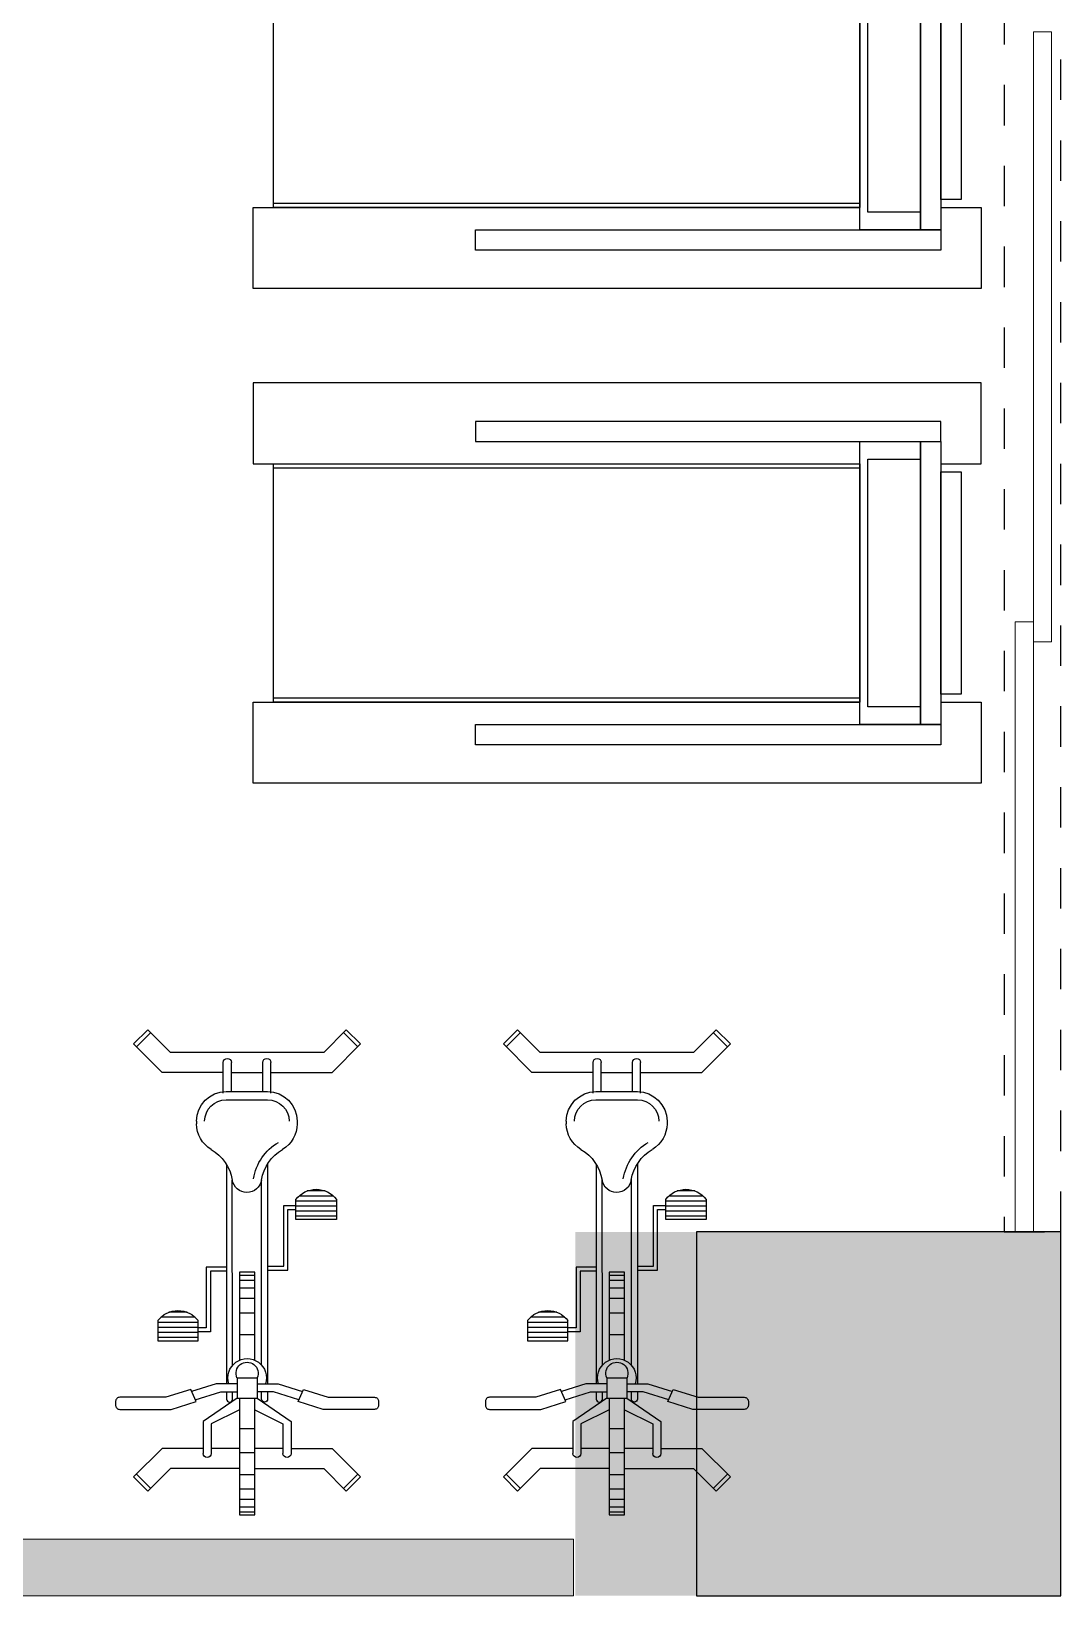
# Model space of a CAD drawing. Header units: metres. Extents: x -598 to 357, y -242 to 574.
# Drawn here: x -295.198 to -292.653, y 320.885 to 324.755 of the extents above; entities that cross this region are included whole.
import ezdxf

# ---------------------------------------------------------------- set-up
doc = ezdxf.new("R2010")
doc.units = ezdxf.units.M
doc.linetypes.add('xref_Nivel TIPICO$0$HIDDEN2', pattern=[0.1875, 0.125, -0.0625])
for name, color, linetype in [('APTOS_SPZ_MCH_N0 (PB) MUNI$0$Muebles', 1, 'Continuous'), ('Muebles', 1, 'Continuous'), ('xref_Nivel TIPICO$0$D-dintel mamposteria', 1, 'Continuous'), ('xref_Nivel TIPICO$0$H-hatch mamposteria', 8, 'Continuous')]:
    doc.layers.add(name, color=color, linetype=linetype)
doc.layers.add('Muro Mamspoteria', color=5, linetype='Continuous', lineweight=9)
doc.layers.add('xref_Nivel TIPICO$0$P-puerta', color=1, linetype='Continuous', lineweight=18)

# ---------------------------------------------------------------- blocks, each defined once
blk = doc.blocks.new('*U307')
at = {"layer": 'xref_Nivel TIPICO$0$D-dintel mamposteria', "linetype": 'xref_Nivel TIPICO$0$HIDDEN2', "ltscale": 0.5}
blk.add_lwpolyline([(0.14, 0), (0, 0), (0, 5.8371), (0.14, 5.8371)], close=True, dxfattribs=at)
blk = doc.blocks.new('bicicleta')
at = {"layer": 'Muebles'}
h = blk.add_hatch(dxfattribs=at)
h.set_pattern_fill('ANSI31', color=256, scale=0.1, angle=135, style=0)
h.set_pattern_definition([(180, (1146.91332, 125.201128), (0, -0.0125), [])])
h.paths.add_polyline_path([(1145.5338, 128.206), (1145.4338, 128.206), (1145.4338, 128.156, 0.5), (1145.5338, 128.156)])
h.paths.add_polyline_path([(1145.8755, 127.8562), (1145.8755, 127.9062), (1145.7755, 127.9062), (1145.7755, 127.8562, 0.5)])
for p, q in [((1145.6359, 128.6363), (1145.6734, 128.6363)), ((1145.6359, 128.3475), (1145.6359, 128.6363)), ((1145.6734, 128.6363), (1145.6734, 128.3475)), ((1145.6359, 128.6289), (1145.6734, 128.6289)), ((1145.6359, 128.6169), (1145.6734, 128.6169)), ((1145.6359, 128.5975), (1145.6734, 128.5975)), ((1145.4093, 128.5781), (1145.374, 128.5427)), ((1145.4164, 128.571), (1145.381, 128.5356)), ((1145.4654, 128.522), (1145.4093, 128.5781)), ((1145.6359, 128.5721), (1145.6734, 128.5721)), ((1145.844, 128.522), (1145.9, 128.5781)), ((1145.8929, 128.571), (1145.9283, 128.5356)), ((1145.9, 128.5781), (1145.9354, 128.5427)), ((1145.4447, 128.472), (1145.374, 128.5427)), ((1145.6359, 128.522), (1145.4654, 128.522)), ((1145.6359, 128.5363), (1145.6734, 128.5363)), ((1145.6734, 128.522), (1145.844, 128.522)), ((1145.8647, 128.472), (1145.9354, 128.5427)), ((1145.5459, 128.4059), (1145.5459, 128.4845)), ((1145.5659, 128.4113), (1145.5659, 128.4845)), ((1145.6359, 128.4825), (1145.6734, 128.4825)), ((1145.7434, 128.4113), (1145.7434, 128.4845)), ((1145.7634, 128.4059), (1145.7634, 128.4845)), ((1145.5459, 128.472), (1145.4447, 128.472)), ((1145.7634, 128.472), (1145.8647, 128.472)), ((1145.6297, 128.3475), (1145.5459, 128.4059)), ((1145.6359, 128.3766), (1145.5659, 128.4113)), ((1145.6359, 128.4228), (1145.6734, 128.4228)), ((1145.6734, 128.3766), (1145.7434, 128.4113)), ((1145.6797, 128.3475), (1145.7634, 128.4059)), ((1145.5286, 128.3564), (1145.5155, 128.3264)), ((1145.6297, 128.3475), (1145.6797, 128.3475)), ((1145.6297, 128.2975), (1145.6297, 128.3475)), ((1145.6797, 128.2975), (1145.6797, 128.3475)), ((1145.7808, 128.3564), (1145.7938, 128.3264)), ((1145.6297, 128.2975), (1145.6797, 128.2975)), ((1145.6359, 128.0363), (1145.6359, 128.2537)), ((1145.6734, 128.2537), (1145.6734, 128.0363)), ((1145.4338, 128.156), (1145.4338, 128.206)), ((1145.4338, 128.206), (1145.5338, 128.206)), ((1145.5338, 128.206), (1145.5338, 128.156)), ((1145.5638, 128.1838), (1145.5338, 128.1838)), ((1145.5538, 128.1738), (1145.5338, 128.1738)), ((1145.5538, 128.0238), (1145.5538, 128.1738)), ((1145.5638, 128.0338), (1145.5638, 128.1838)), ((1145.6359, 128.1902), (1145.6734, 128.1902)), ((1145.6359, 128.1364), (1145.6734, 128.1364)), ((1145.6359, 128.1006), (1145.6734, 128.1006)), ((1145.6359, 128.0752), (1145.6734, 128.0752)), ((1145.6359, 128.0558), (1145.6734, 128.0558)), ((1145.6038, 128.0238), (1145.5538, 128.0238)), ((1145.6038, 128.0338), (1145.5638, 128.0338)), ((1145.6359, 128.0438), (1145.6734, 128.0438)), ((1145.6734, 128.0363), (1145.6359, 128.0363)), ((1145.7055, 128.0312), (1145.7555, 128.0312)), ((1145.7055, 128.0212), (1145.7455, 128.0212)), ((1145.7455, 128.0212), (1145.7455, 127.8712)), ((1145.7555, 128.0312), (1145.7555, 127.8812)), ((1145.7755, 127.9062), (1145.7755, 127.8562)), ((1145.8755, 127.9062), (1145.7755, 127.9062)), ((1145.8755, 127.8562), (1145.8755, 127.9062)), ((1145.7455, 127.8712), (1145.7755, 127.8712)), ((1145.7555, 127.8812), (1145.7755, 127.8812)), ((1145.5297, 127.6627), (1145.5297, 127.6691)), ((1145.7786, 127.6627), (1145.7786, 127.6691)), ((1145.5959, 127.5933), (1145.5959, 127.5175)), ((1145.6029, 127.6095), (1145.7054, 127.6095)), ((1145.6029, 127.5895), (1145.7054, 127.5895)), ((1145.6159, 127.5895), (1145.6159, 127.5175)), ((1145.6215, 127.5895), (1145.6881, 127.5895)), ((1145.6934, 127.5895), (1145.6934, 127.5175)), ((1145.7134, 127.5933), (1145.7134, 127.5175)), ((1145.4447, 127.5424), (1145.374, 127.4717)), ((1145.5959, 127.5424), (1145.4447, 127.5424)), ((1145.6159, 127.5424), (1145.6934, 127.5424)), ((1145.7134, 127.5424), (1145.8647, 127.5424)), ((1145.8647, 127.5424), (1145.9354, 127.4717)), ((1145.4164, 127.4434), (1145.381, 127.4788)), ((1145.4654, 127.4924), (1145.4093, 127.4363)), ((1145.844, 127.4924), (1145.4654, 127.4924)), ((1145.844, 127.4924), (1145.9, 127.4363)), ((1145.8929, 127.4434), (1145.9283, 127.4788)), ((1145.4093, 127.4363), (1145.374, 127.4717)), ((1145.9, 127.4363), (1145.9354, 127.4717))]:
    blk.add_line(p, q, dxfattribs=at)
for points in [[(1145.6359, 128.472), (1145.5659, 128.472)], [(1145.7434, 128.472), (1145.6734, 128.472)], [(1145.6297, 128.3123), (1145.5779, 128.3123), (1145.5175, 128.331)], [(1145.5266, 128.3518), (1145.5894, 128.3323), (1145.6297, 128.3323)], [(1145.7828, 128.3518), (1145.7199, 128.3323), (1145.6797, 128.3323)], [(1145.6797, 128.3123), (1145.7315, 128.3123), (1145.7918, 128.331)], [(1145.6038, 127.7697), (1145.6038, 128.3123)], [(1145.7055, 127.7679), (1145.7055, 128.3123)], [(1145.6188, 128.2661), (1145.618, 127.8082)], [(1145.6905, 128.2661), (1145.6905, 127.8066)]]:
    blk.add_lwpolyline(points, dxfattribs=at)
for points in [[(1145.5155, 128.3264), (1145.4539, 128.3456), (1145.3397, 128.3456, -0.414214), (1145.3297, 128.3556), (1145.3297, 128.3656, -0.414214), (1145.3397, 128.3756), (1145.467, 128.3756), (1145.5286, 128.3564)], [(1145.7938, 128.3264), (1145.8554, 128.3456), (1145.9697, 128.3456, 0.414214), (1145.9797, 128.3556), (1145.9797, 128.3656, 0.414214), (1145.9697, 128.3756), (1145.8424, 128.3756), (1145.7808, 128.3564)], [(1145.6038, 128.3323), (1145.6038, 128.3501, -1), (1145.6188, 128.3501), (1145.6188, 128.3323)], [(1145.7055, 128.3323), (1145.7055, 128.3501, 1), (1145.6905, 128.3501), (1145.6905, 128.3323)]]:
    blk.add_lwpolyline(points, format="xyb", dxfattribs=at)
for centre, radius, start, end in [((1145.5559, 128.4845), 0.01, 0, 180), ((1145.7534, 128.4845), 0.01, 0, 180), ((1145.6547, 128.2975), 0.0476, 161.3795, 18.6205), ((1145.6547, 128.2863), 0.0274, 156.0095, 23.9905), ((1145.4838, 128.1935), 0.0625, 216.8699, 323.1301), ((1145.6541, 127.8023), 0.0366, 9.2527, 170.7473), ((1145.8255, 127.8937), 0.0625, 216.8699, 323.1301), ((1145.5113, 127.8256), 0.1081, 300.334, 350.7473), ((1145.7969, 127.8256), 0.1281, 189.2527, 239.666), ((1145.7969, 127.8256), 0.1081, 189.2527, 239.666), ((1145.6029, 127.6691), 0.0732, 120.334, 180), ((1145.7054, 127.6691), 0.0732, 0, 59.666), ((1145.6029, 127.6627), 0.0732, 180, 270), ((1145.6029, 127.6627), 0.0532, 180, 270), ((1145.7054, 127.6627), 0.0532, 270, 0), ((1145.7054, 127.6627), 0.0732, 270, 0), ((1145.6059, 127.5175), 0.01, 180, 0), ((1145.7034, 127.5175), 0.01, 180, 0)]:
    blk.add_arc(centre, radius, start, end, dxfattribs=at)
blk = doc.blocks.new('APTOS_SPZ_MCH_N0 (PB) MUNI$0$A$C5D4E6600')
at = {"color": 8}
for points in [[(0.1, 0.79), (0, 0.79), (0, 0.99), (1.8, 0.99), (1.8, 0.79), (0.3, 0.79)], [(0.1, 0.2), (0, 0.2), (0, 0), (1.8, 0), (1.8, 0.2), (0.3, 0.2)]]:
    blk.add_lwpolyline(points, dxfattribs=at)
for points in [[(0.1, 0.895), (1.25, 0.895), (1.25, 0.845), (0.1, 0.845)], [(0.1, 0.845), (0.15, 0.845), (0.15, 0.145), (0.1, 0.145)], [(0.15, 0.845), (0.3, 0.845), (0.3, 0.145), (0.15, 0.145)], [(0.15, 0.8012), (0.28, 0.8012), (0.28, 0.1888), (0.15, 0.1888)], [(0.1, 0.095), (1.25, 0.095), (1.25, 0.145), (0.1, 0.145)]]:
    blk.add_lwpolyline(points, close=True)
for points in [[(0.3, 0.79), (1.75, 0.79), (1.75, 0.2), (0.3, 0.2)], [(0.3, 0.78), (1.75, 0.78), (1.75, 0.21), (0.3, 0.21)], [(0.05, 0.77), (0.1, 0.77), (0.1, 0.22), (0.05, 0.22)]]:
    blk.add_lwpolyline(points, close=True, dxfattribs=at)

msp = doc.modelspace()

# ---------------------------------------------------------------- hatches: boundary and pattern name
at = {"true_color": 0x939598}
h = msp.add_hatch(color=252, dxfattribs=at)
h.dxf.hatch_style = 1
h.paths.add_polyline_path([(-292.6526, 321.7852), (-293.8526, 321.7852), (-293.8526, 320.8852), (-292.6526, 320.8852)])
at = {"layer": 'xref_Nivel TIPICO$0$H-hatch mamposteria', "transparency": 33554585}
h = msp.add_hatch(color=256, dxfattribs=at)
h.dxf.hatch_style = 1
h.paths.add_polyline_path([(-306.5387, 320.8852), (-301.5387, 320.8852), (-301.5387, 321.0252), (-306.5387, 321.0252)])
h.paths.add_polyline_path([(-300.6387, 320.8852), (-293.8568, 320.8852), (-293.8568, 321.0252), (-300.6387, 321.0252)])

# ---------------------------------------------------------------- linework, layer by layer
at = {"color": 252, "true_color": 0x939598}
msp.add_lwpolyline([(-292.6526, 321.7852), (-293.5526, 321.7852), (-293.5526, 320.8852), (-292.6526, 320.8852), (-292.6526, 321.7852)], dxfattribs=at)
at = {"layer": 'Muro Mamspoteria'}
msp.add_lwpolyline([(-300.6387, 320.8852), (-293.8568, 320.8852), (-293.8568, 321.0252), (-300.6387, 321.0252), (-300.6387, 320.8852)], dxfattribs=at)
at = {"layer": 'xref_Nivel TIPICO$0$P-puerta'}
msp.add_line((-292.7201, 324.7537), (-292.7201, 321.7852), dxfattribs=at)
for points in [[(-292.7201, 324.7537), (-292.6751, 324.7537), (-292.6751, 323.2444), (-292.7201, 323.2444)], [(-292.7651, 321.7852), (-292.7651, 323.2944), (-292.7201, 323.2944)]]:
    msp.add_lwpolyline(points, dxfattribs=at)

# ---------------------------------------------------------------- block references
at = {"layer": 'APTOS_SPZ_MCH_N0 (PB) MUNI$0$Muebles', "rotation": 180}
for p in [(-292.849, 325.1087), (-292.849, 323.8851)]:
    msp.add_blockref('APTOS_SPZ_MCH_N0 (PB) MUNI$0$A$C5D4E6600', p, dxfattribs=at)
at = {"layer": 'Muebles', "color": 6, "linetype": 'Continuous', "lineweight": -2, "xscale": -1, "rotation": 180}
for p in [(-1440.3187, 449.7216), (-1439.4045, 449.7216)]:
    msp.add_blockref('bicicleta', p, dxfattribs=at)
at = {"layer": 'Muro Mamspoteria', "lineweight": 0, "xscale": -1}
msp.add_blockref('*U307', (-292.6526, 321.7852), dxfattribs=at)

doc.saveas('drawing.dxf')
